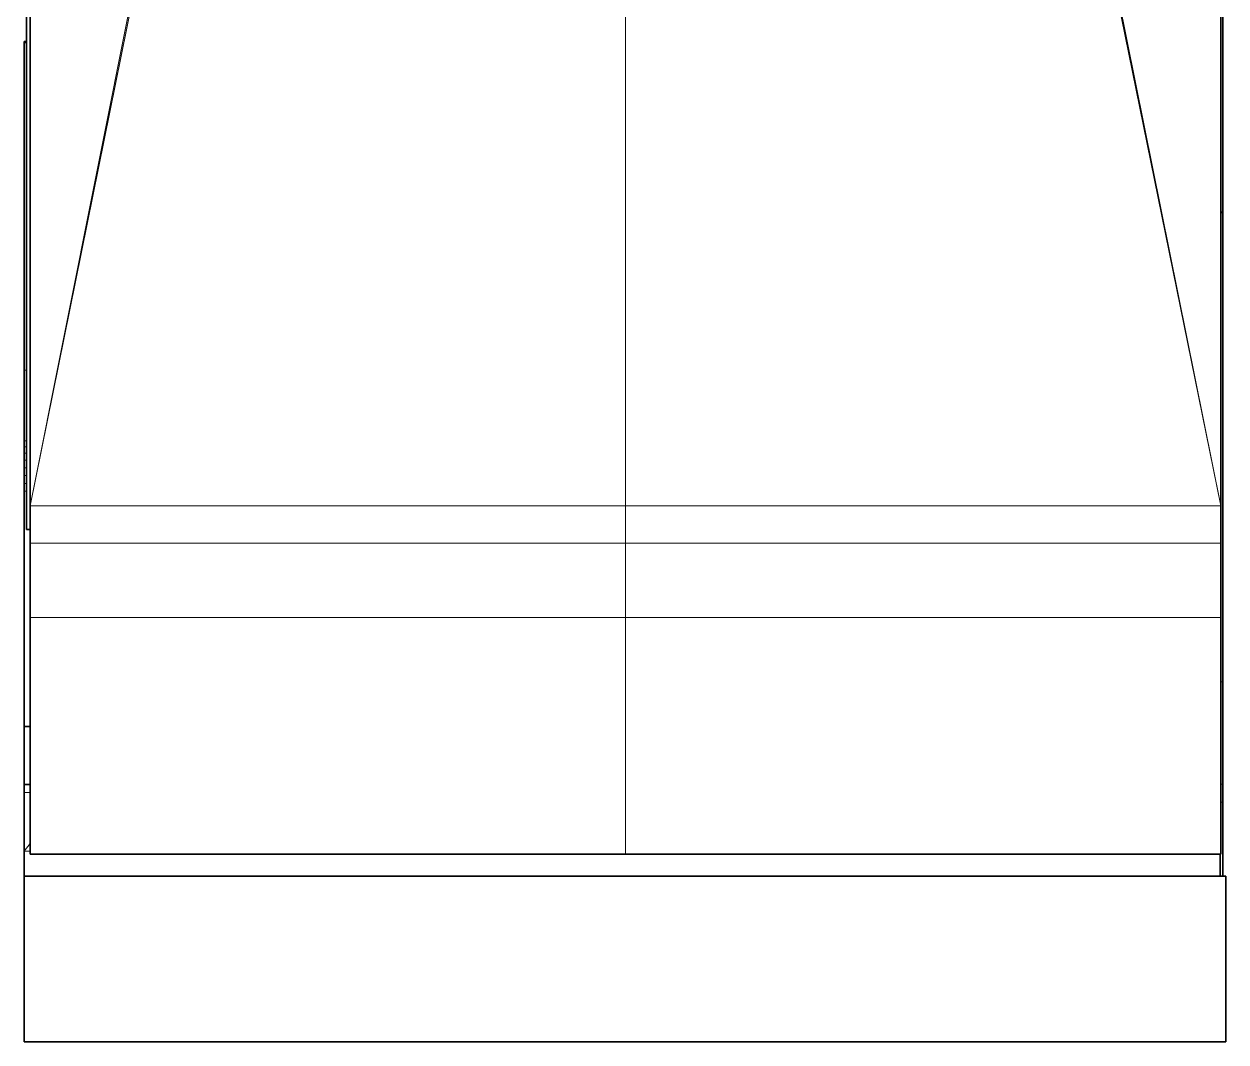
# Model space of a CAD drawing. Header units: inches. Extents: x 1 to 101, y 1 to 36.
# Drawn here: x 0.9 to 24.57, y 0.9 to 20.94 of the extents above; entities that cross this region are included whole.
import ezdxf

# ---------------------------------------------------------------- set-up
doc = ezdxf.new("R2010")
doc.units = ezdxf.units.IN
doc.header["$MEASUREMENT"] = 0
doc.layers.add('Default', color=7, linetype='Continuous')

msp = doc.modelspace()

# ---------------------------------------------------------------- linework, layer by layer
at = {"layer": 'Default', "color": 9, "lineweight": 0, "true_color": 0xcbcbcb, "transparency": 33554687}
for p, q in [((0.949, 20.593), (0.949, 34.15)), ((1.025, 29.957), (1.025, 11.454)), ((1.025, 11.454), (1.025, 29.957)), ((4.716, 29.957), (1.025, 11.454)), ((1.025, 11.454), (4.716, 29.957)), ((4.759, 29.957), (1.025, 11.454)), ((1.025, 11.454), (4.759, 29.957)), ((12.745, 29.957), (12.745, 11.454)), ((12.745, 11.454), (12.745, 29.957)), ((20.698, 29.957), (24.465, 11.454)), ((24.465, 11.454), (20.698, 29.957)), ((20.741, 29.957), (24.465, 11.454)), ((24.465, 11.454), (20.741, 29.957)), ((24.465, 17.234), (24.465, 24.043)), ((24.465, 24.043), (24.465, 17.234)), ((24.507, 24.043), (24.507, 17.234)), ((0.949, 20.569), (0.949, 20.593)), ((0.902, 14.127), (0.902, 20.569)), ((0.902, 20.569), (0.949, 20.569)), ((0.949, 20.569), (0.949, 14.127)), ((0.949, 14.127), (0.949, 20.569)), ((24.507, 17.234), (24.465, 17.234)), ((24.465, 17.234), (24.465, 17.233)), ((24.465, 17.233), (24.465, 17.231)), ((24.465, 17.231), (24.465, 11.454)), ((0.949, 14.127), (0.902, 14.127)), ((0.949, 12.731), (0.949, 14.127)), ((0.949, 12.616), (0.949, 12.731)), ((0.949, 12.489), (0.949, 12.616)), ((0.949, 12.35), (0.949, 12.489)), ((0.949, 12.204), (0.949, 12.35)), ((0.949, 12.051), (0.949, 12.204)), ((0.902, 11.743), (0.902, 11.897)), ((0.902, 11.897), (0.949, 11.897)), ((0.949, 11.897), (0.949, 12.051)), ((0.949, 11.897), (0.949, 11.743)), ((0.949, 11.743), (0.949, 11.897)), ((0.902, 7.113), (0.902, 11.743)), ((0.902, 11.743), (0.949, 11.743)), ((0.949, 11.743), (0.902, 11.743)), ((0.949, 11.743), (0.949, 10.992)), ((0.949, 10.992), (0.949, 11.743)), ((1.025, 11.454), (1.025, 10.992)), ((12.745, 11.454), (1.025, 11.454)), ((1.025, 11.454), (12.745, 11.454)), ((1.025, 10.992), (1.025, 11.454)), ((12.745, 11.454), (12.745, 10.722)), ((24.465, 11.454), (12.745, 11.454)), ((12.745, 11.454), (24.465, 11.454)), ((12.745, 10.722), (12.745, 11.454)), ((24.465, 11.454), (24.465, 10.722)), ((0.949, 10.992), (0.949, 10.99)), ((1.025, 10.992), (0.949, 10.992)), ((0.949, 10.99), (1.025, 10.99)), ((1.025, 10.99), (1.025, 10.992)), ((1.025, 10.99), (1.025, 10.722)), ((1.025, 10.722), (1.025, 10.99)), ((1.025, 10.722), (1.025, 9.259)), ((12.745, 10.722), (1.025, 10.722)), ((1.025, 9.259), (1.025, 10.722)), ((1.025, 10.722), (12.745, 10.722)), ((24.465, 10.722), (12.745, 10.722)), ((12.745, 10.722), (12.745, 9.259)), ((12.745, 9.259), (12.745, 10.722)), ((12.745, 10.722), (24.465, 10.722)), ((24.465, 10.722), (24.465, 9.259)), ((1.025, 9.259), (1.025, 7.113)), ((12.745, 9.259), (1.025, 9.259)), ((1.025, 7.113), (1.025, 9.259)), ((1.025, 9.259), (12.745, 9.259)), ((12.745, 9.259), (12.745, 4.596)), ((12.745, 4.596), (12.745, 9.259)), ((12.745, 9.259), (24.465, 9.259)), ((24.465, 9.259), (12.745, 9.259)), ((24.465, 9.259), (24.465, 7.992)), ((24.465, 7.992), (24.465, 5.975)), ((1.025, 7.113), (0.902, 7.113)), ((1.025, 5.97), (1.025, 7.113)), ((0.902, 5.813), (0.902, 5.969)), ((0.902, 5.969), (1.025, 5.969)), ((1.025, 5.969), (1.025, 5.97)), ((1.025, 5.969), (1.025, 5.813)), ((1.025, 5.813), (1.025, 5.969)), ((24.465, 5.975), (24.465, 5.618)), ((1.025, 5.813), (0.902, 5.813)), ((1.025, 4.808), (1.025, 5.813)), ((24.465, 5.618), (24.465, 4.596)), ((1.025, 4.655), (1.025, 4.808)), ((0.902, 4.655), (1.025, 4.655)), ((0.902, 4.165), (0.902, 4.655)), ((1.025, 4.655), (1.025, 4.596)), ((1.025, 4.596), (1.025, 4.655)), ((1.025, 4.596), (12.745, 4.596)), ((12.745, 4.596), (1.025, 4.596)), ((12.745, 4.596), (24.455, 4.596)), ((24.455, 4.596), (12.745, 4.596)), ((24.455, 4.596), (24.455, 4.165)), ((24.465, 4.596), (24.455, 4.596)), ((24.455, 4.165), (0.902, 4.165))]:
    msp.add_line(p, q, dxfattribs=at).dxf.unprotected_set("ltscale", 0)
at = {"layer": 'Default', "color": 7, "lineweight": 35, "ltscale": 5.332711, "transparency": 33554687}
for p, q in [((0.949, 20.593), (0.949, 34.15)), ((1.025, 11.454), (1.025, 29.957)), ((24.465, 24.043), (24.465, 17.234)), ((24.507, 24.043), (24.507, 17.234)), ((0.902, 20.593), (0.902, 20.569)), ((0.949, 20.593), (0.902, 20.593)), ((0.949, 20.569), (0.949, 20.593)), ((0.902, 14.127), (0.902, 20.569)), ((0.949, 14.127), (0.949, 20.569)), ((24.465, 17.234), (24.507, 17.234)), ((24.465, 17.234), (24.465, 17.233)), ((24.465, 17.233), (24.465, 17.231)), ((24.507, 17.231), (24.465, 17.231)), ((24.465, 17.231), (24.465, 11.454)), ((24.507, 17.233), (24.507, 17.234)), ((24.507, 17.233), (24.507, 17.231)), ((24.507, 17.231), (24.507, 7.992)), ((0.902, 12.731), (0.902, 14.127)), ((0.949, 12.731), (0.949, 14.127)), ((0.902, 12.616), (0.902, 12.731)), ((0.902, 12.489), (0.902, 12.616)), ((0.949, 12.616), (0.949, 12.731)), ((0.949, 12.489), (0.949, 12.616)), ((0.902, 12.35), (0.902, 12.489)), ((0.902, 12.204), (0.902, 12.35)), ((0.949, 12.35), (0.949, 12.489)), ((0.949, 12.204), (0.949, 12.35)), ((0.902, 12.051), (0.902, 12.204)), ((0.949, 12.051), (0.949, 12.204)), ((0.902, 11.897), (0.902, 12.051)), ((0.902, 11.743), (0.902, 11.897)), ((0.949, 11.897), (0.949, 12.051)), ((0.949, 11.743), (0.949, 11.897)), ((0.902, 7.113), (0.902, 11.743)), ((0.949, 10.992), (0.949, 11.743)), ((1.025, 10.992), (1.025, 11.454)), ((24.465, 11.454), (24.465, 10.722)), ((0.949, 10.99), (0.949, 10.992)), ((1.025, 10.99), (0.949, 10.99)), ((1.025, 10.99), (1.025, 10.992)), ((1.025, 10.722), (1.025, 10.99)), ((1.025, 10.722), (1.025, 9.259)), ((24.465, 10.722), (24.465, 9.259)), ((1.025, 9.259), (1.025, 7.113)), ((24.465, 7.992), (24.465, 9.259)), ((24.465, 5.975), (24.465, 7.992)), ((24.507, 5.975), (24.507, 7.992)), ((0.902, 7.113), (1.025, 7.113)), ((0.902, 7.113), (0.902, 5.97)), ((1.025, 7.113), (1.025, 5.97)), ((0.902, 5.97), (0.902, 5.969)), ((0.902, 5.97), (1.025, 5.97)), ((0.902, 5.969), (0.902, 5.813)), ((1.025, 5.97), (1.025, 5.969)), ((1.025, 5.969), (1.025, 5.813)), ((24.465, 5.618), (24.465, 5.975)), ((24.507, 5.618), (24.507, 5.975)), ((0.902, 4.655), (0.902, 5.813)), ((1.025, 5.813), (1.025, 4.808)), ((24.465, 4.596), (24.465, 5.618)), ((24.507, 4.165), (24.507, 5.618)), ((1.025, 4.808), (1.025, 4.655)), ((0.902, 4.655), (0.902, 4.165)), ((1.025, 4.655), (1.025, 4.596)), ((1.025, 4.596), (12.745, 4.596)), ((12.745, 4.596), (24.455, 4.596)), ((24.455, 4.165), (24.455, 4.596)), ((24.455, 4.596), (24.465, 4.596)), ((24.455, 4.165), (0.902, 4.165)), ((0.902, 4.165), (0.902, 0.9)), ((24.507, 4.165), (24.455, 4.165)), ((24.567, 4.165), (24.507, 4.165)), ((24.567, 0.9), (24.567, 4.165)), ((24.567, 0.9), (0.902, 0.9))]:
    msp.add_line(p, q, dxfattribs=at)
at = {"layer": 'Default', "color": 7, "lineweight": 15, "ltscale": 5.332711, "transparency": 33554687}
for p, q in [((1.025, 11.454), (4.759, 29.957)), ((4.716, 29.957), (1.025, 11.454)), ((12.745, 29.957), (12.745, 11.454)), ((20.698, 29.957), (24.465, 11.454)), ((20.741, 29.957), (24.465, 11.454)), ((0.902, 20.569), (0.949, 20.569)), ((24.465, 17.233), (24.507, 17.233)), ((0.949, 14.127), (0.902, 14.127)), ((0.902, 12.731), (0.949, 12.731)), ((0.902, 12.616), (0.949, 12.616)), ((0.949, 12.489), (0.902, 12.489)), ((0.949, 12.35), (0.902, 12.35)), ((0.949, 12.204), (0.902, 12.204)), ((0.949, 12.051), (0.902, 12.051)), ((0.902, 11.897), (0.949, 11.897)), ((0.949, 11.743), (0.902, 11.743)), ((12.745, 11.454), (1.025, 11.454)), ((24.465, 11.454), (12.745, 11.454)), ((12.745, 11.454), (12.745, 10.722)), ((1.025, 10.992), (0.949, 10.992)), ((12.745, 10.722), (1.025, 10.722)), ((12.745, 9.259), (12.745, 10.722)), ((12.745, 10.722), (24.465, 10.722)), ((1.025, 9.259), (12.745, 9.259)), ((12.745, 4.596), (12.745, 9.259)), ((12.745, 9.259), (24.465, 9.259)), ((24.465, 7.992), (24.507, 7.992)), ((0.902, 5.969), (1.025, 5.969)), ((24.465, 5.975), (24.507, 5.975)), ((1.025, 5.813), (0.902, 5.813)), ((24.465, 5.618), (24.507, 5.618)), ((0.902, 4.655), (1.025, 4.808)), ((1.025, 4.655), (0.902, 4.655))]:
    msp.add_line(p, q, dxfattribs=at)
at = {"layer": 'Default', "color": 254, "lineweight": 0, "true_color": 0xcccccc, "transparency": 33554687}
for p, q in [((24.465, 11.454), (24.465, 17.231)), ((24.465, 17.231), (24.507, 17.231)), ((24.507, 17.231), (24.507, 7.992)), ((24.465, 10.722), (24.465, 11.454)), ((24.465, 9.259), (24.465, 10.722)), ((24.465, 7.992), (24.465, 9.259)), ((24.465, 5.975), (24.465, 7.992)), ((24.465, 7.992), (24.507, 7.992)), ((24.507, 7.992), (24.465, 7.992)), ((24.507, 7.992), (24.507, 5.975)), ((0.902, 5.97), (0.902, 7.113)), ((0.902, 7.113), (1.025, 7.113)), ((1.025, 7.113), (1.025, 5.97)), ((1.025, 5.97), (0.902, 5.97)), ((24.465, 5.618), (24.465, 5.975)), ((24.465, 5.975), (24.507, 5.975)), ((24.507, 5.975), (24.465, 5.975)), ((24.507, 5.975), (24.507, 5.618)), ((24.507, 5.618), (24.465, 5.618)), ((0.902, 0.9), (0.902, 4.165)), ((0.902, 4.165), (24.455, 4.165)), ((24.455, 4.165), (24.507, 4.165)), ((24.507, 4.165), (24.567, 4.165)), ((24.567, 4.165), (24.567, 0.9)), ((24.567, 0.9), (0.902, 0.9))]:
    msp.add_line(p, q, dxfattribs=at).dxf.unprotected_set("ltscale", 0)
at = {"layer": 'Default', "color": 253, "lineweight": 0, "true_color": 0x9f9f9f, "transparency": 33554687}
for p, q in [((0.902, 12.731), (0.902, 14.127)), ((0.902, 14.127), (0.949, 14.127)), ((0.949, 14.127), (0.949, 12.731)), ((0.949, 12.731), (0.902, 12.731))]:
    msp.add_line(p, q, dxfattribs=at).dxf.unprotected_set("ltscale", 0)
at = {"layer": 'Default', "color": 253, "lineweight": 0, "true_color": 0xa9a9a9, "transparency": 33554687}
for p, q in [((0.902, 12.616), (0.902, 12.731)), ((0.902, 12.731), (0.949, 12.731)), ((0.949, 12.616), (0.902, 12.616)), ((0.949, 12.731), (0.949, 12.616))]:
    msp.add_line(p, q, dxfattribs=at).dxf.unprotected_set("ltscale", 0)
at = {"layer": 'Default', "color": 253, "lineweight": 0, "true_color": 0xb2b2b2, "transparency": 33554687}
for p, q in [((0.902, 12.489), (0.902, 12.616)), ((0.902, 12.616), (0.949, 12.616)), ((0.949, 12.616), (0.949, 12.489)), ((0.949, 12.489), (0.902, 12.489))]:
    msp.add_line(p, q, dxfattribs=at).dxf.unprotected_set("ltscale", 0)
at = {"layer": 'Default', "color": 9, "lineweight": 0, "true_color": 0xbababa, "transparency": 33554687}
for p, q in [((0.902, 12.489), (0.949, 12.489)), ((0.902, 12.35), (0.902, 12.489)), ((0.949, 12.35), (0.902, 12.35)), ((0.949, 12.489), (0.949, 12.35))]:
    msp.add_line(p, q, dxfattribs=at).dxf.unprotected_set("ltscale", 0)
at = {"layer": 'Default', "color": 9, "lineweight": 0, "true_color": 0xc1c1c1, "transparency": 33554687}
for p, q in [((0.902, 12.35), (0.949, 12.35)), ((0.902, 12.204), (0.902, 12.35)), ((0.949, 12.35), (0.949, 12.204)), ((0.949, 12.204), (0.902, 12.204))]:
    msp.add_line(p, q, dxfattribs=at).dxf.unprotected_set("ltscale", 0)
at = {"layer": 'Default', "color": 9, "lineweight": 0, "true_color": 0xc6c6c6, "transparency": 33554687}
for p, q in [((0.902, 12.204), (0.949, 12.204)), ((0.902, 12.051), (0.902, 12.204)), ((0.949, 12.204), (0.949, 12.051)), ((0.949, 12.051), (0.902, 12.051))]:
    msp.add_line(p, q, dxfattribs=at).dxf.unprotected_set("ltscale", 0)
at = {"layer": 'Default', "color": 9, "lineweight": 0, "true_color": 0xcacaca, "transparency": 33554687}
for p, q in [((0.902, 11.897), (0.902, 12.051)), ((0.902, 12.051), (0.949, 12.051)), ((0.949, 11.897), (0.902, 11.897)), ((0.949, 12.051), (0.949, 11.897))]:
    msp.add_line(p, q, dxfattribs=at).dxf.unprotected_set("ltscale", 0)
at = {"layer": 'Default', "color": 253, "lineweight": 0, "true_color": 0xa4a4a4, "transparency": 33554687}
for p, q in [((0.902, 5.813), (1.025, 5.813)), ((0.902, 4.655), (0.902, 5.813)), ((1.025, 5.813), (1.025, 4.808)), ((24.465, 4.596), (24.465, 5.618)), ((24.465, 5.618), (24.507, 5.618)), ((24.507, 5.618), (24.507, 4.165)), ((1.025, 4.808), (0.902, 4.655)), ((0.902, 4.655), (1.025, 4.808)), ((1.025, 4.808), (1.025, 4.655)), ((1.025, 4.655), (0.902, 4.655)), ((24.455, 4.165), (24.455, 4.596)), ((24.455, 4.596), (24.465, 4.596)), ((24.507, 4.165), (24.455, 4.165))]:
    msp.add_line(p, q, dxfattribs=at).dxf.unprotected_set("ltscale", 0)

doc.saveas('drawing.dxf')
